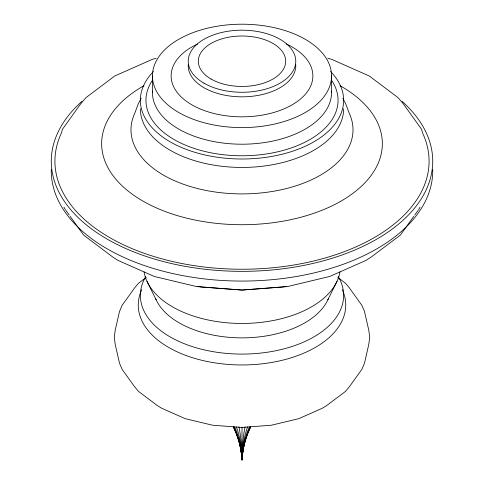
<?xml version="1.0" encoding="UTF-8"?>
<svg xmlns="http://www.w3.org/2000/svg" width="484" height="484" viewBox="0 0 484 484"><rect width="100%" height="100%" fill="white"/><g stroke="black" fill="none" stroke-linecap="round" stroke-linejoin="round"><path stroke-width="0.73" d="M327.831 299.844L336.991 281.373M141.147 98.343L138.388 103.552L134.776 113.226A111.005 64.088 0 0 0 242 193.903A111.005 64.088 0 0 0 349.224 113.226L345.612 103.552L342.853 98.343M418.63 209.651L420.064 207.194M413.844 216.318L400.359 235.109L371.301 256.974L366.061 260.368L329.725 276.461L287.411 286.582L242 290.037L196.589 286.582L154.275 276.461L117.939 260.368L112.699 256.974L83.641 235.109L70.156 216.318M414.715 215.108L418.194 210.256M146.198 277.459L138.484 283.267L134.594 287.938L122.204 305.204L119.512 311.412L115.192 330.36L114.248 337.324L115.192 344.287L119.512 363.236L122.204 369.443L134.594 386.71L138.484 391.381L157.475 405.677L161.704 408.254L185.221 418.672L212.609 425.224L242 427.457L271.391 425.224L298.779 418.672L322.296 408.254L326.525 405.677L345.516 391.381L349.406 386.71L361.796 369.443L364.488 363.236L368.808 344.287L369.752 337.324L368.808 330.36L364.488 311.412L361.796 305.204L349.406 287.938L345.516 283.267L337.802 277.459M156.211 58.213L151.988 59.49L114.708 76.006L86.098 97.532L81.076 103.304L62.515 129.174L61.299 133.275A187.078 108.011 0 0 0 242 269.237A187.078 108.011 0 0 0 422.701 133.275L421.485 129.174L402.924 103.304L397.902 97.532L369.292 76.006L332.012 59.49L327.789 58.213M286.086 286.256L283.188 286.945L242 290.079L200.812 286.945L197.914 286.256M65.806 210.256L69.285 215.108M63.936 207.194L65.37 209.651M147.009 281.373L156.169 299.844M331.552 75.903A89.552 51.703 0 0 1 197.224 120.673A89.552 51.703 0 0 1 197.224 31.127A89.552 51.703 0 0 1 331.552 75.903L331.552 92.505M242 427.154L242 459.8A132.084 104.175 24.9 0 1 250.779 426.906M152.448 75.903L152.448 92.505M286.48 44.044A70.876 40.922 0 0 1 293.873 103.788A70.876 40.922 0 0 1 190.127 103.788A70.876 40.922 0 0 1 197.52 44.044M295.706 64.318A53.766 31.043 0 0 1 242 96.83A53.766 31.043 0 0 1 188.294 64.318M343.64 108.755A101.64 58.679 0 0 1 242 167.44A101.64 58.679 0 0 1 140.36 108.755M340.04 85.698A140.354 81.034 0 0 1 341.644 200.751A140.354 81.034 0 0 1 142.357 200.751A140.354 81.034 0 0 1 143.96 85.698M331.516 91.089A89.552 51.703 0 0 1 242 144.208A89.552 51.703 0 0 1 152.484 91.089M332.012 80.949A96.062 55.46 0 0 1 242 155.775A96.062 55.46 0 0 1 151.988 80.949M342.206 289.565A103.745 59.895 0 0 1 242 364.96A103.745 59.895 0 0 1 141.794 289.565M338.255 276.564A101.64 58.679 0 0 1 242 354.088A101.64 58.679 0 0 1 145.744 276.564M330.566 71.529A101.64 58.679 0 0 1 242 159A101.64 58.679 0 0 1 153.434 71.529M339.931 271.863A98.343 56.779 0 0 1 242 323.457A98.343 56.779 0 0 1 144.069 271.863M432.708 169.491A190.726 110.116 0 0 1 242 281.071A190.726 110.116 0 0 1 51.292 169.491M402.095 101.38A190.726 110.116 0 0 1 367.066 244.366A190.726 110.116 0 0 1 116.934 244.366A190.726 110.116 0 0 1 81.905 101.38M328.43 298.483A88.862 51.304 0 0 1 242 337.868A88.862 51.304 0 0 1 155.57 298.483M233.221 426.906A132.084 104.175 -24.9 0 1 242 459.8A132.084 107.847 0 0 1 249.212 429.671M249.478 429.054A132.084 107.847 0 0 1 250.591 426.592M241.546 453.006A132.084 76.26 60 0 1 241.77 455.74M241.861 457.102A132.084 76.26 60 0 1 242 459.8A132.084 93.4 45 0 1 250.464 426.979M240.578 446.95A132.084 93.4 45 0 1 240.802 448.323M241.002 449.684A132.084 93.4 45 0 1 241.28 451.723M241.443 453.084A132.084 93.4 45 0 1 242 459.8A132.084 76.26 60 0 1 249.502 426.876M233.536 426.979A132.084 93.4 -45 0 1 242 459.8A132.084 27.915 81.2 0 1 245.061 426.9M234.788 429.671A132.084 107.847 0 0 1 242 459.8A132.084 53.924 71.6 0 1 247.645 426.912M238.939 426.9A132.084 27.915 -81.2 0 1 242 459.8A132.084 104.175 -24.9 0 1 245.455 439.188M234.498 426.876A132.084 76.26 -60 0 1 242 459.8A132.084 93.4 -45 0 1 242.557 453.084M242.72 451.723A132.084 93.4 -45 0 1 242.998 449.684M243.198 448.323A132.084 93.4 -45 0 1 243.422 446.95M236.355 426.912A132.084 53.924 -71.6 0 1 242 459.8A132.084 76.26 -60 0 1 242.139 457.102M242.23 455.74A132.084 76.26 -60 0 1 242.454 453.006M242 459.8A132.084 27.915 81.2 0 0 241.946 457.071A132.084 53.924 71.6 0 1 242 459.8A132.084 53.924 -71.6 0 1 242.103 457.084A132.084 27.915 -81.2 0 0 242 459.8A132.084 104.175 24.9 0 0 238.545 439.188M242.236 454.331A132.084 53.924 -71.6 0 1 242.321 452.945M241.679 452.945A132.084 53.924 71.6 0 1 241.764 454.331M233.409 426.592A132.084 107.847 0 0 1 234.522 429.054M203.982 83.181A53.766 31.043 0 0 0 293.933 69.266A53.766 31.043 0 0 0 228.085 31.242A53.766 31.043 0 0 0 203.982 83.181M211.115 79.061A43.681 25.216 0 0 0 284.193 67.754A43.681 25.216 0 0 0 230.693 36.869A43.681 25.216 0 0 0 211.115 79.061"/></g></svg>
